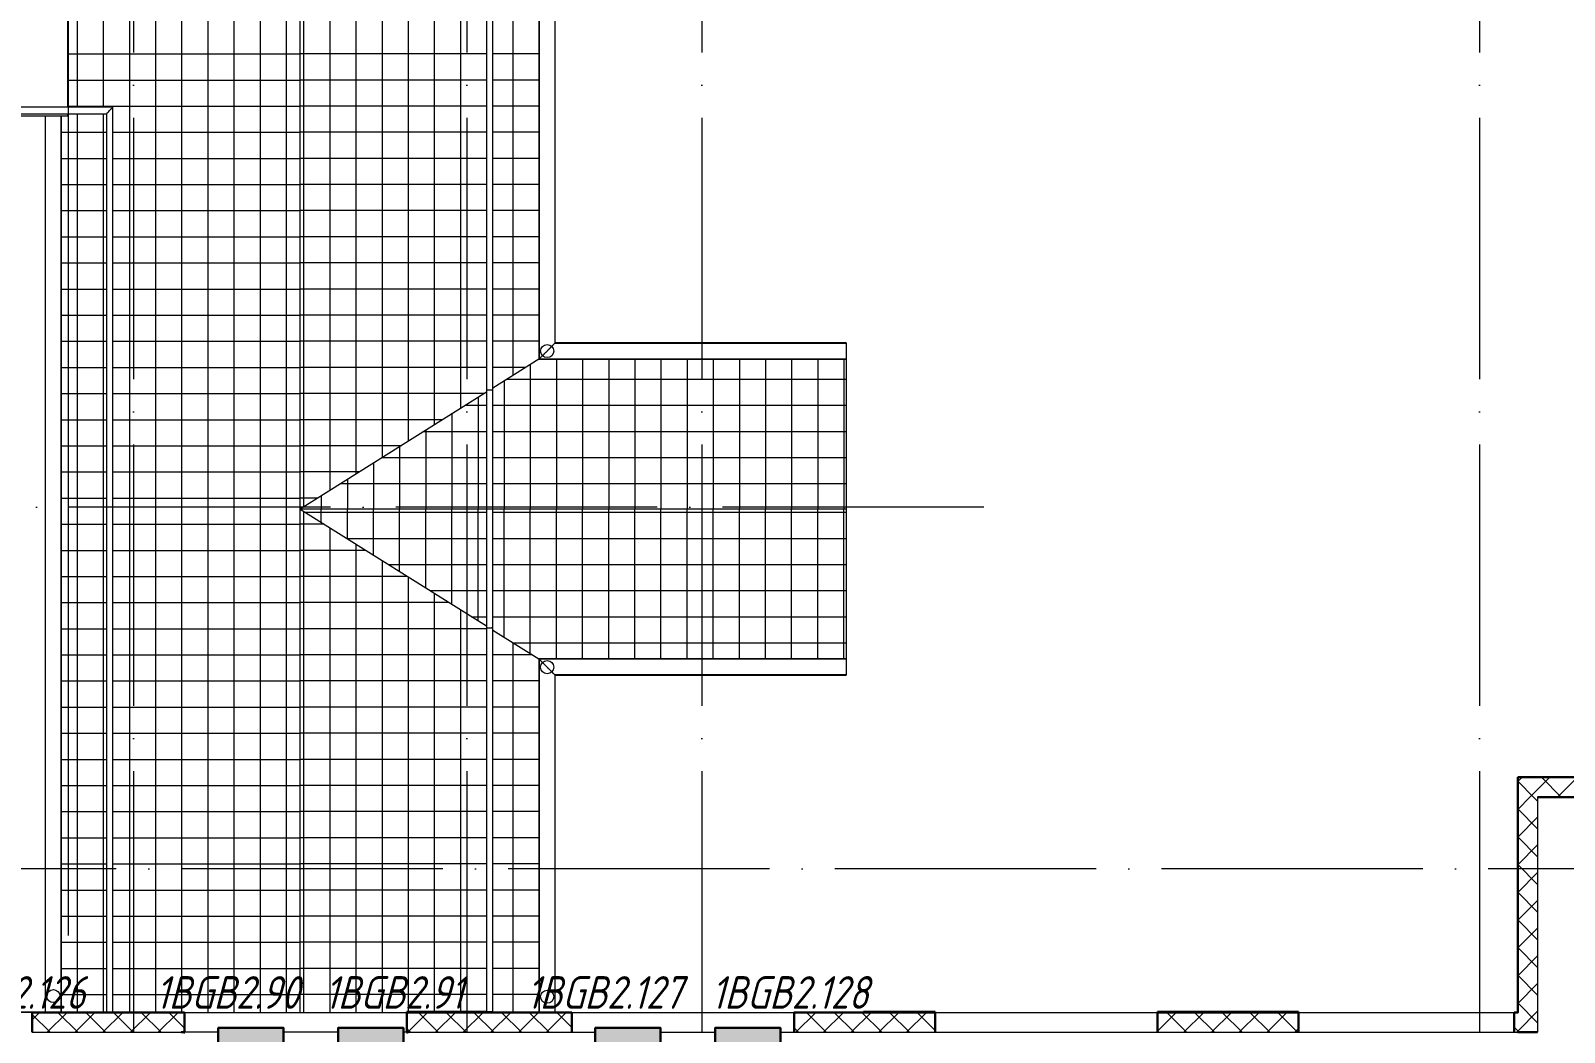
# Model space of a CAD drawing. Header units: millimetres. Extents: x -259793 to 1187961, y -549744 to 43070.
# Drawn here: x 132389 to 144125, y -3289 to 4378 of the extents above; entities that cross this region are included whole.
import ezdxf
from ezdxf.enums import TextEntityAlignment as Align

# ---------------------------------------------------------------- set-up
doc = ezdxf.new("R2010")
doc.units = ezdxf.units.MM
doc.linetypes.add('ADSK_Линия сетки', pattern=[25, 20, -2.5, 0, -2.5])
for name, color, linetype, lineweight in [('RC-Извещатели_охранные', 5, 'Continuous', 30), ('Крыша', 7, 'Continuous', 9), ('Крыша штриховка', 7, 'Continuous', 9), ('Линии', 7, 'Continuous', 9), ('Ограждение', 252, 'Continuous', 9), ('Оси', 252, 'Continuous', 9), ('Перекрытие', 252, 'Continuous', 18), ('Стены внутренние', 7, 'Continuous', 18), ('Стены наружные', 7, 'Continuous', 18), ('Стены штриховка', 7, 'Continuous', 9)]:
    doc.layers.add(name, color=color, linetype=linetype, lineweight=lineweight)
doc.layers.add('RC-Позиционные_обозначения', color=7, linetype='Continuous')
doc.styles.add('RubezhCAD', font='', dxfattribs={"oblique": 10})
doc.styles.get("Standard").update_dxf_attribs({"font": ''})
doc.styles.get('RubezhCAD').set_extended_font_data('GOST type A')
doc.styles.get('Standard').set_extended_font_data('GOST type B')

# ---------------------------------------------------------------- blocks, each defined once
blk = doc.blocks.new('RC-UGO-IOM-02')
at = {"layer": 'RC-Извещатели_охранные'}
blk.add_point((0, 0), dxfattribs=at)
blk.add_attdef('PSTN', text='', height=2.5, dxfattribs=at).set_placement((0.98, 2.6), align=Align.BOTTOM_LEFT)
blk.add_wipeout([(2.5, -2.5), (2.5, 2.5), (-2.5, 2.5), (-2.5, -2.5)]).dxf.layer = 'RC-Извещатели_охранные'
blk.add_wipeout([(-2.5, -2.5), (-2.5, 2.5), (2.5, 2.5), (2.5, -2.5)]).dxf.layer = 'RC-Извещатели_охранные'
h = blk.add_hatch(color=256, dxfattribs=at)
h.dxf.hatch_style = 1
h.paths.add_polyline_path([(2.5, 0.8), (2.5, 2.51), (-2.5, 2.5), (-2.5, 0.8)])
h = blk.add_hatch(color=256, dxfattribs=at)
h.dxf.hatch_style = 1
h.paths.add_polyline_path([(2.5, -2.5), (2.5, -0.79), (-2.5, -0.8), (-2.5, -2.5)])
blk.add_lwpolyline([(-2.5, -2.5), (2.5, -2.5), (2.5, 2.5), (-2.5, 2.5)], close=True, dxfattribs=at)
blk = doc.blocks.new('2 этаж')
at = {"layer": 'Крыша', "color": 251, "true_color": 0x636466}
for p, q in [((136278, 12559), (136278, 1863)), ((136280, 12559), (136280, 1865)), ((136401, 12559), (136401, 1986)), ((136403, 1988), (136403, 12559)), ((134451, -3137), (134451, 7609)), ((132499, 3727), (132499, -3132)), ((132501, -3132), (132501, 3727)), ((132622, -3132), (132622, 3727)), ((132624, -3132), (132624, 3727)), ((136401, 1986), (138628, 1986)), ((138628, 1988), (136403, 1988)), ((138628, 1988), (138628, -556)), ((136278, 1863), (135926, 1642)), ((136278, 1863), (138628, 1863)), ((136280, 1865), (138628, 1865)), ((135876, 1610), (134451, 716)), ((135876, 716), (134451, 716)), ((134451, 716), (135876, -179)), ((138628, 716), (135926, 716)), ((135926, -210), (136278, -431)), ((138628, -431), (136278, -431)), ((136278, -431), (136278, -3137)), ((136280, -433), (136280, -3137)), ((138628, -433), (136280, -433)), ((136401, -554), (136401, -3137)), ((138628, -554), (136401, -554)), ((136403, -3137), (136403, -556)), ((136403, -556), (138628, -556))]:
    blk.add_line(p, q, dxfattribs=at)
for points in [[(136401, 1986), (136401, 1986), (136400, 1985), (136397, 1981), (136393, 1978), (136389, 1974), (136386, 1971), (136382, 1967), (136377, 1962), (136372, 1957), (136367, 1952), (136364, 1948), (136360, 1945), (136356, 1941), (136352, 1937), (136348, 1933), (136344, 1929), (136341, 1925), (136337, 1921), (136333, 1917), (136329, 1913), (136325, 1910), (136321, 1906), (136317, 1902), (136314, 1898), (136310, 1895), (136307, 1892), (136303, 1887), (136299, 1883), (136295, 1880), (136292, 1876), (136288, 1873), (136284, 1869), (136281, 1866), (136280, 1865), (136280, 1865)], [(136401, -554), (136401, -554), (136400, -553), (136397, -550), (136393, -546), (136389, -543), (136386, -539), (136382, -536), (136377, -531), (136372, -525), (136367, -521), (136364, -517), (136360, -513), (136356, -509), (136352, -506), (136348, -502), (136344, -498), (136341, -494), (136337, -490), (136333, -486), (136329, -482), (136325, -478), (136321, -474), (136317, -471), (136314, -467), (136310, -463), (136307, -460), (136303, -456), (136299, -452), (136295, -448), (136292, -445), (136288, -441), (136284, -438), (136281, -434), (136280, -433), (136280, -433)]]:
    blk.add_open_spline(points, degree=3, knots=[0, 0, 0, 0, 0.083333, 0.125, 0.166667, 0.208333, 0.229167, 0.25, 0.291667, 0.333333, 0.354167, 0.375, 0.395833, 0.416667, 0.4375, 0.458333, 0.479167, 0.5, 0.520833, 0.541667, 0.5625, 0.583333, 0.604167, 0.625, 0.645833, 0.666667, 0.6875, 0.708333, 0.75, 0.770833, 0.791667, 0.833333, 0.875, 0.916667, 1, 1, 1, 1], dxfattribs=at)
at = {"layer": 'Крыша штриховка', "color": 251, "linetype": 'Continuous', "true_color": 0x636466}
for p, q in [((133144, 12559), (133144, -3137)), ((133344, 12559), (133344, -3137)), ((133544, 12559), (133544, -3137)), ((133744, 12559), (133744, -3137)), ((135080, 1111), (135080, 12559)), ((135280, 1236), (135280, 12559)), ((135480, 1362), (135480, 12559)), ((135680, 1487), (135680, 12559)), ((136080, 1738), (136080, 12559)), ((133944, 7609), (133944, -3137)), ((134144, 7608), (134144, -3137)), ((134344, 7608), (134344, -3137)), ((134480, 734), (134480, 7609)), ((134680, 860), (134680, 7609)), ((134880, 985), (134880, 7609)), ((132744, 5380), (132744, 3792)), ((132944, 5380), (132944, 3791)), ((132673, 4200), (134451, 4200)), ((135876, 4200), (134451, 4200)), ((136278, 4200), (135926, 4200)), ((132673, 4000), (134451, 4000)), ((135876, 4000), (134451, 4000)), ((136278, 4000), (135926, 4000)), ((132673, 3800), (134451, 3800)), ((135876, 3800), (134451, 3800)), ((136278, 3800), (135926, 3800)), ((132744, 3741), (132744, -3132)), ((132944, 3742), (132944, -3132)), ((132624, 3600), (132968, 3600)), ((133018, 3600), (134451, 3600)), ((135876, 3600), (134451, 3600)), ((136278, 3600), (135926, 3600)), ((132624, 3400), (132968, 3400)), ((133018, 3400), (134451, 3400)), ((135876, 3400), (134451, 3400)), ((136278, 3400), (135926, 3400)), ((132624, 3200), (132968, 3200)), ((133018, 3200), (134451, 3200)), ((135876, 3200), (134451, 3200)), ((136278, 3200), (135926, 3200)), ((132624, 3000), (132968, 3000)), ((133018, 3000), (134451, 3000)), ((135876, 3000), (134451, 3000)), ((136278, 3000), (135926, 3000)), ((132624, 2800), (132968, 2800)), ((133018, 2800), (134451, 2800)), ((135876, 2800), (134451, 2800)), ((136278, 2800), (135926, 2800)), ((132624, 2600), (132968, 2600)), ((133018, 2600), (134451, 2600)), ((135876, 2600), (134451, 2600)), ((136278, 2600), (135926, 2600)), ((132624, 2400), (132968, 2400)), ((133018, 2400), (134451, 2400)), ((135876, 2400), (134451, 2400)), ((136278, 2400), (135926, 2400)), ((132624, 2200), (132968, 2200)), ((133018, 2200), (134451, 2200)), ((135876, 2200), (134451, 2200)), ((136278, 2200), (135926, 2200)), ((132624, 2000), (132968, 2000)), ((133018, 2000), (134451, 2000)), ((135876, 2000), (134451, 2000)), ((136278, 2000), (135926, 2000)), ((132624, 1800), (132968, 1800)), ((133018, 1800), (134451, 1800)), ((135876, 1800), (134451, 1800)), ((136179, 1800), (135926, 1800)), ((136212, 1821), (136212, 716)), ((136412, 1863), (136412, 716)), ((136612, 1863), (136612, 716)), ((136812, 1863), (136812, 716)), ((137012, 1863), (137012, 716)), ((137212, 1863), (137212, 716)), ((137412, 1863), (137412, 716)), ((137612, 1863), (137612, 716)), ((137812, 1863), (137812, 716)), ((138012, 1863), (138012, 716)), ((138212, 1863), (138212, 716)), ((138412, 1863), (138412, 716)), ((138612, 1863), (138612, 716)), ((136012, 1696), (136012, 716)), ((138628, 1708), (136032, 1708)), ((132624, 1600), (132968, 1600)), ((133018, 1600), (134451, 1600)), ((135860, 1600), (134451, 1600)), ((135812, 1570), (135812, 716)), ((135612, 1445), (135612, 716)), ((135876, 1508), (135713, 1508)), ((138628, 1508), (135926, 1508)), ((132624, 1400), (132968, 1400)), ((133018, 1400), (134451, 1400)), ((135542, 1400), (134451, 1400)), ((135876, 1308), (135395, 1308)), ((135412, 1319), (135412, 716)), ((138628, 1308), (135926, 1308)), ((132624, 1200), (132968, 1200)), ((133018, 1200), (134451, 1200)), ((135223, 1200), (134451, 1200)), ((135212, 1193), (135212, 716)), ((135012, 1068), (135012, 716)), ((135876, 1108), (135077, 1108)), ((138628, 1108), (135926, 1108)), ((132624, 1000), (132968, 1000)), ((133018, 1000), (134451, 1000)), ((134905, 1000), (134451, 1000)), ((134812, 942), (134812, 716)), ((135876, 909), (134758, 909)), ((138628, 909), (135926, 909)), ((132624, 800), (132968, 800)), ((133018, 800), (134451, 800)), ((134586, 800), (134451, 800)), ((134612, 817), (134612, 716)), ((134612, 615), (134612, 716)), ((134812, 489), (134812, 716)), ((135012, 364), (135012, 716)), ((135212, 238), (135212, 716)), ((135412, 112), (135412, 716)), ((135612, -13), (135612, 716)), ((135812, -139), (135812, 716)), ((136012, -264), (136012, 716)), ((136212, -390), (136212, 716)), ((136412, -431), (136412, 716)), ((136612, -431), (136612, 716)), ((136812, -431), (136812, 716)), ((137012, -431), (137012, 716)), ((137212, -431), (137212, 716)), ((137412, -431), (137412, 716)), ((137612, -431), (137612, 716)), ((137812, -431), (137812, 716)), ((138012, -431), (138012, 716)), ((138212, -431), (138212, 716)), ((138412, -431), (138412, 716)), ((138612, -431), (138612, 716)), ((132624, 600), (132968, 600)), ((133018, 600), (134451, 600)), ((134635, 600), (134451, 600)), ((134480, -3137), (134480, 697)), ((134490, 691), (135876, 691)), ((135926, 691), (138628, 691)), ((134680, -3137), (134680, 572)), ((134808, 491), (135876, 491)), ((135926, 491), (138628, 491)), ((132624, 400), (132968, 400)), ((133018, 400), (134451, 400)), ((134953, 400), (134451, 400)), ((134880, -3137), (134880, 446)), ((135080, -3137), (135080, 321)), ((135127, 292), (135876, 292)), ((135926, 292), (138628, 292)), ((132624, 200), (132968, 200)), ((133018, 200), (134451, 200)), ((135272, 200), (134451, 200)), ((135280, -3132), (135280, 195)), ((132624, 0), (132968, 0)), ((133018, 0), (134451, 0)), ((135590, 0), (134451, 0)), ((135445, 92), (135876, 92)), ((135480, -3132), (135480, 70)), ((135926, 92), (138628, 92)), ((135680, -3132), (135680, -56)), ((135763, -108), (135876, -108)), ((135926, -108), (138628, -108)), ((132624, -200), (132968, -200)), ((133018, -200), (134451, -200)), ((135876, -200), (134451, -200)), ((136080, -3137), (136080, -307)), ((136082, -308), (138628, -308)), ((132624, -400), (132968, -400)), ((133018, -400), (134451, -400)), ((135876, -400), (134451, -400)), ((136227, -400), (135926, -400)), ((132624, -600), (132968, -600)), ((133018, -600), (134451, -600)), ((135876, -600), (134451, -600)), ((136278, -600), (135926, -600)), ((132624, -800), (132968, -800)), ((133018, -800), (134451, -800)), ((135876, -800), (134451, -800)), ((136278, -800), (135926, -800)), ((132624, -1000), (132968, -1000)), ((133018, -1000), (134451, -1000)), ((135876, -1000), (134451, -1000)), ((136278, -1000), (135926, -1000)), ((132624, -1200), (132968, -1200)), ((133018, -1200), (134451, -1200)), ((135876, -1200), (134451, -1200)), ((136278, -1200), (135926, -1200)), ((132624, -1400), (132968, -1400)), ((133018, -1400), (134451, -1400)), ((135876, -1400), (134451, -1400)), ((136278, -1400), (135926, -1400)), ((132624, -1600), (132968, -1600)), ((133018, -1600), (134451, -1600)), ((135876, -1600), (134451, -1600)), ((136278, -1600), (135926, -1600)), ((132624, -1800), (132968, -1800)), ((133018, -1800), (134451, -1800)), ((135876, -1800), (134451, -1800)), ((136278, -1800), (135926, -1800)), ((132624, -2000), (132968, -2000)), ((133018, -2000), (134451, -2000)), ((135876, -2000), (134451, -2000)), ((136278, -2000), (135925, -2000)), ((132624, -2200), (132968, -2200)), ((133018, -2200), (134451, -2200)), ((135876, -2200), (134451, -2200)), ((136278, -2200), (135925, -2200)), ((132624, -2400), (132968, -2400)), ((133018, -2400), (134451, -2400)), ((135876, -2400), (134451, -2400)), ((136278, -2400), (135925, -2400)), ((132624, -2600), (132968, -2600)), ((133018, -2600), (134451, -2600)), ((135876, -2600), (134451, -2600)), ((136278, -2600), (135925, -2600)), ((132624, -2800), (132968, -2800)), ((133018, -2800), (134451, -2800)), ((135876, -2800), (134451, -2800)), ((136278, -2800), (135925, -2800)), ((132624, -3000), (132968, -3000)), ((133018, -3000), (134451, -3000)), ((135876, -3000), (134451, -3000)), ((136278, -3000), (135925, -3000)), ((135880, -3137), (135880, -3130))]:
    blk.add_line(p, q, dxfattribs=at)
at = {"layer": 'Линии', "color": 251, "lineweight": 18, "ltscale": 100, "true_color": 0x636466}
blk.add_line((132676, 13011), (132676, -2549), dxfattribs=at)
at = {"layer": 'Линии', "color": 251, "lineweight": 18, "true_color": 0x636466}
for centre in [(136341, 1925), (136341, -494), (132562, -3012), (136341, -3017)]:
    blk.add_circle(centre, 50, dxfattribs=at)
at = {"layer": 'Ограждение', "color": 251, "true_color": 0x636466}
for p, q in [((135876, 12559), (135876, 1626)), ((135926, 1626), (135926, 12559)), ((133019, 3792), (132306, 3792)), ((133017, 3791), (133018, 3791)), ((133018, -3137), (133018, 3791)), ((132306, 3742), (132969, 3742)), ((132968, 3741), (132968, -3137)), ((135876, 1626), (135876, 716)), ((135926, 716), (135926, 1626)), ((135876, 716), (135876, -194)), ((135926, -194), (135926, 716)), ((135876, -194), (135876, -3130)), ((135926, -3130), (135926, -194)), ((135876, -3130), (135926, -3130))]:
    blk.add_line(p, q, dxfattribs=at)
at = {"layer": 'Ограждение', "color": 251, "true_color": 0x636466, "flags": 128}
for points in [[(132968, 3741), (132969, 3742), (132972, 3745), (132975, 3749), (132981, 3754), (132987, 3760), (132993, 3767)], [(133019, 3792), (133018, 3791), (133015, 3789), (133011, 3785), (133006, 3779), (133000, 3773), (132993, 3767)]]:
    blk.add_lwpolyline(points, dxfattribs=at)
at = {"layer": 'Ограждение', "color": 251, "true_color": 0x636466}
for points in [[(135926, 1626), (135926, 1626), (135925, 1626), (135923, 1626), (135919, 1626), (135912, 1626), (135901, 1626), (135888, 1626), (135878, 1626), (135876, 1626), (135876, 1626)], [(135926, 716), (135926, 716), (135925, 716), (135923, 716), (135919, 716), (135912, 716), (135901, 716), (135888, 716), (135878, 716), (135876, 716), (135876, 716)], [(135926, -194), (135926, -194), (135925, -194), (135923, -194), (135919, -194), (135912, -195), (135901, -195), (135888, -195), (135878, -194), (135876, -194), (135876, -194)]]:
    blk.add_open_spline(points, degree=3, knots=[0, 0, 0, 0, 0.083333, 0.166667, 0.25, 0.333333, 0.5, 0.666667, 0.833333, 1, 1, 1, 1], dxfattribs=at)
at = {"layer": 'Оси', "color": 251, "linetype": 'ADSK_Линия сетки', "ltscale": 100, "true_color": 0x636466}
for p, q in [((133176, 33711), (133176, -32265)), ((135726, 33711), (135726, -32265)), ((137526, 33711), (137526, -32265)), ((143476, 33711), (143476, -30995)), ((139683, 731), (93566, 731)), ((170543, -2039), (93566, -2039))]:
    blk.add_line(p, q, dxfattribs=at)
at = {"layer": 'Перекрытие', "color": 251, "ltscale": 100, "true_color": 0x636466}
for p, q in [((132673, 3792), (132673, 5380)), ((132311, 3727), (132673, 3727)), ((132673, 3727), (132673, 3742))]:
    blk.add_line(p, q, dxfattribs=at)
at = {"layer": 'Стены внутренние', "color": 251, "lineweight": 30, "true_color": 0x636466}
for p, q in [((143769, -1337), (145226, -1337)), ((143769, -1337), (143769, -3137)), ((145226, -1489), (143921, -1489)), ((133566, -3137), (132401, -3137)), ((132401, -3137), (132401, -3289)), ((133566, -3289), (133566, -3137)), ((135266, -3137), (135266, -3289)), ((136531, -3137), (135878, -3137)), ((136531, -3289), (136531, -3137)), ((139311, -3137), (138231, -3137)), ((138231, -3137), (138231, -3289)), ((139311, -3289), (139311, -3137)), ((141011, -3137), (141011, -3289)), ((142091, -3289), (142091, -3137)), ((143769, -3137), (143741, -3137)), ((143741, -3137), (143741, -3289)), ((133541, -3289), (133566, -3289)), ((135266, -3289), (135281, -3289)), ((143769, -3289), (143921, -3289))]:
    blk.add_line(p, q, dxfattribs=at)
at = {"layer": 'Стены внутренние', "color": 251, "linetype": 'Continuous', "lineweight": 9, "true_color": 0x636466}
for p, q in [((143771, -1368), (143800, -1339)), ((143890, -1489), (143771, -1370)), ((143862, -1489), (144012, -1339)), ((144102, -1489), (143952, -1339)), ((144074, -1489), (144224, -1339)), ((143771, -1581), (143862, -1489)), ((143921, -1520), (143890, -1489)), ((143769, -1549), (143771, -1549)), ((143921, -1732), (143771, -1582)), ((143771, -1793), (143921, -1643)), ((143769, -1854), (143771, -1854)), ((143921, -1945), (143771, -1795)), ((143771, -2005), (143921, -1855)), ((143771, -1914), (143769, -1918)), ((143921, -2157), (143771, -2007)), ((143771, -2217), (143921, -2067)), ((143921, -2369), (143771, -2219)), ((143769, -2260), (143771, -2260)), ((143771, -2429), (143921, -2279)), ((143771, -2389), (143769, -2386)), ((143921, -2581), (143771, -2431)), ((143775, -2637), (143921, -2491)), ((143769, -2667), (143771, -2667)), ((143771, -2641), (143775, -2637)), ((143921, -2793), (143771, -2643)), ((143771, -2853), (143921, -2703)), ((143921, -3005), (143771, -2855)), ((143771, -3065), (143921, -2915)), ((143769, -2972), (143771, -2972)), ((143771, -2999), (143769, -2996)), ((132403, -3190), (132454, -3139)), ((132538, -3289), (132403, -3155)), ((132516, -3289), (132666, -3139)), ((132750, -3289), (132600, -3139)), ((132728, -3289), (132878, -3139)), ((132962, -3289), (132812, -3139)), ((132941, -3289), (133091, -3139)), ((133174, -3289), (133024, -3139)), ((133153, -3289), (133303, -3139)), ((133176, -3139), (133175, -3137)), ((133386, -3289), (133236, -3139)), ((133365, -3289), (133515, -3139)), ((133566, -3257), (133448, -3139)), ((133528, -3139), (133527, -3137)), ((135274, -3289), (135424, -3139)), ((135508, -3289), (135358, -3139)), ((135486, -3289), (135636, -3139)), ((135720, -3289), (135570, -3139)), ((135698, -3289), (135848, -3139)), ((135932, -3289), (135782, -3139)), ((135910, -3289), (136060, -3139)), ((135992, -3139), (135991, -3137)), ((136144, -3289), (135994, -3139)), ((136123, -3289), (136273, -3139)), ((136356, -3289), (136206, -3139)), ((136335, -3289), (136485, -3139)), ((136531, -3252), (136418, -3139)), ((138244, -3289), (138394, -3139)), ((138477, -3289), (138327, -3139)), ((138455, -3139), (138454, -3137)), ((138456, -3289), (138606, -3139)), ((138690, -3289), (138540, -3139)), ((138668, -3289), (138818, -3139)), ((138902, -3289), (138752, -3139)), ((138807, -3139), (138807, -3138)), ((138880, -3289), (139030, -3139)), ((139114, -3289), (138964, -3139)), ((139092, -3289), (139242, -3139)), ((139311, -3274), (139176, -3139)), ((141011, -3280), (141152, -3139)), ((141235, -3289), (141085, -3139)), ((141214, -3289), (141364, -3139)), ((141271, -3139), (141270, -3137)), ((141447, -3289), (141297, -3139)), ((141423, -3137), (141421, -3139)), ((141426, -3289), (141576, -3139)), ((141659, -3289), (141509, -3139)), ((141638, -3289), (141788, -3139)), ((141872, -3289), (141722, -3139)), ((141850, -3289), (142000, -3139)), ((142084, -3289), (141934, -3139)), ((143921, -3217), (143771, -3067)), ((143771, -3278), (143921, -3128)), ((135295, -3289), (135266, -3260)), ((138265, -3289), (138231, -3255)), ((139305, -3289), (139311, -3283)), ((141023, -3289), (141011, -3277)), ((142062, -3289), (142091, -3261)), ((143743, -3182), (143741, -3186)), ((143771, -3280), (143741, -3250)), ((143759, -3289), (143771, -3278)), ((143781, -3289), (143771, -3280))]:
    blk.add_line(p, q, dxfattribs=at)
at = {"layer": 'Стены внутренние', "color": 251, "true_color": 0x636466}
for p, q in [((143921, -1489), (143921, -3289)), ((133566, -3137), (135266, -3137)), ((136531, -3137), (138231, -3137)), ((139311, -3137), (141011, -3137)), ((142091, -3137), (143741, -3137)), ((132401, -3289), (133541, -3289)), ((135266, -3289), (133566, -3289)), ((133566, -3299), (133566, -3289)), ((135266, -3289), (135266, -3299)), ((135281, -3289), (143741, -3289))]:
    blk.add_line(p, q, dxfattribs=at)
at = {"layer": 'Стены наружные', "color": 251, "true_color": 0x636466}
for p, q in [((130136, -3132), (132968, -3132)), ((132401, -3137), (130701, -3137)), ((132401, -3137), (132401, -3132)), ((133018, -3132), (133027, -3132)), ((133027, -3132), (133027, -3137)), ((138231, -3132), (138761, -3132)), ((138231, -3137), (138231, -3132))]:
    blk.add_line(p, q, dxfattribs=at)
at = {"layer": 'Стены наружные', "color": 251, "lineweight": 30, "true_color": 0x636466}
for p, q in [((135878, -3132), (135266, -3132)), ((135266, -3132), (135266, -3137)), ((135266, -3137), (135878, -3137)), ((135878, -3137), (135878, -3132)), ((139311, -3132), (138761, -3132)), ((138761, -3132), (138761, -3137)), ((139311, -3137), (139311, -3132)), ((142091, -3132), (141011, -3132)), ((141011, -3132), (141011, -3137)), ((141011, -3137), (142091, -3137)), ((142091, -3137), (142091, -3132))]:
    blk.add_line(p, q, dxfattribs=at)
at = {"layer": 'Стены наружные', "color": 251, "linetype": 'Continuous', "lineweight": 9, "true_color": 0x636466}
for p, q in [((141270, -3137), (141267, -3132)), ((141425, -3132), (141423, -3137))]:
    blk.add_line(p, q, dxfattribs=at)
at = {"layer": 'Стены штриховка', "color": 251, "true_color": 0x636466}
for p, q in [((143769, -1339), (145224, -1339)), ((143771, -3139), (143771, -1337)), ((133564, -3139), (132403, -3139)), ((132403, -3139), (132403, -3213)), ((133564, -3213), (133564, -3139)), ((136529, -3139), (135268, -3139)), ((135268, -3139), (135268, -3213)), ((136529, -3213), (136529, -3139)), ((139309, -3139), (138233, -3139)), ((138233, -3139), (138233, -3213)), ((139309, -3213), (139309, -3139)), ((142089, -3139), (141013, -3139)), ((141013, -3139), (141013, -3213)), ((141531, -3132), (141531, -3137)), ((142089, -3213), (142089, -3139)), ((143743, -3139), (143743, -3213)), ((143771, -3139), (143743, -3139)), ((143769, -3139), (143769, -3137)), ((132401, -3213), (132403, -3213)), ((133564, -3213), (133566, -3213)), ((135266, -3213), (135268, -3213)), ((136529, -3213), (136531, -3213)), ((138231, -3213), (138233, -3213)), ((139309, -3213), (139311, -3213)), ((141011, -3213), (141013, -3213)), ((142089, -3213), (142091, -3213)), ((143741, -3213), (143743, -3213)), ((143741, -3289), (143769, -3289))]:
    blk.add_line(p, q, dxfattribs=at)

msp = doc.modelspace()

# ---------------------------------------------------------------- block references
msp.add_blockref('2 этаж', (0, 0))

# ---------------------------------------------------------------- next in the draw order: block references
at = {"layer": 'RC-Извещатели_охранные', "color": 1, "ltscale": 0.01}
ref = msp.add_blockref('RC-UGO-IOM-02', (132028.91061, -3505.03928), dxfattribs=dict(at, xscale=100, yscale=100, zscale=100))
ref.add_attrib('PSTN', '1BGB2.126', dxfattribs={"layer": 'RC-Позиционные_обозначения', "height": 250, "style": 'RubezhCAD', "oblique": 15}).set_placement((132206.80994, -3184.07398), align=Align.BOTTOM_CENTER)
ref = msp.add_blockref('RC-UGO-IOM-02', (134074.02728, -3505.03928), dxfattribs=dict(at, xscale=100, yscale=100, zscale=100))
ref.add_attrib('PSTN', '1BGB2.90', dxfattribs={"layer": 'RC-Позиционные_обозначения', "height": 250, "style": 'RubezhCAD', "oblique": 15}).set_placement((133893.69181, -3184.07398), align=Align.BOTTOM_CENTER)
ref = msp.add_blockref('RC-UGO-IOM-02', (134990.79258, -3505.03928), dxfattribs=dict(at, xscale=100, yscale=100, zscale=100))
ref.add_attrib('PSTN', '1BGB2.91', dxfattribs={"layer": 'RC-Позиционные_обозначения', "height": 250, "style": 'RubezhCAD', "oblique": 15}).set_placement((135168.6919, -3184.07398), align=Align.BOTTOM_CENTER)
ref = msp.add_blockref('RC-UGO-IOM-02', (136959.44012, -3505.03928), dxfattribs=dict(at, xscale=100, yscale=100, zscale=100))
ref.add_attrib('PSTN', '1BGB2.127', dxfattribs={"layer": 'RC-Позиционные_обозначения', "height": 250, "style": 'RubezhCAD', "oblique": 15}).set_placement((136779.10464, -3184.07398), align=Align.BOTTOM_CENTER)
ref = msp.add_blockref('RC-UGO-IOM-02', (137876.20541, -3505.03928), dxfattribs=dict(at, xscale=100, yscale=100, zscale=100))
ref.add_attrib('PSTN', '1BGB2.128', dxfattribs={"layer": 'RC-Позиционные_обозначения', "height": 250, "style": 'RubezhCAD', "oblique": 15}).set_placement((138198.20991, -3184.07398), align=Align.BOTTOM_CENTER)

doc.saveas('drawing.dxf')
